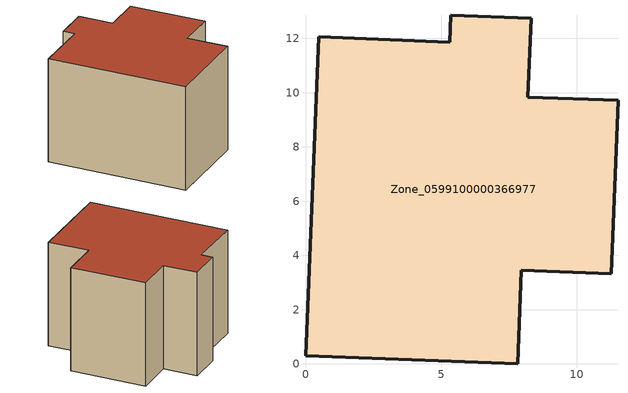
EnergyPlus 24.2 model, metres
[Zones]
Zone_0599100000366977
 floor ground (C_G): 0,0.29 0.49,12.06 5.32,11.86 5.36,12.86 8.32,12.74 8.2,9.84 11.53,9.73 11.28,3.33 7.96,3.46 7.83,0 z0
 wall outside (C_F): 0.49,12.06 0,0.29 7.83,0 7.96,3.46 11.28,3.33 11.53,9.73 8.2,9.84 8.32,12.74 5.36,12.86 5.32,11.86 0.49,12.06 z0:8.97
 roof outside (C_R): 5.32,11.86 0.49,12.06 0,0.29 7.83,0 7.96,3.46 11.28,3.33 11.53,9.73 8.2,9.84 8.32,12.74 5.36,12.86 z8.97
[BUILDING]
Pand.0599100000366977: North Axis=0; Terrain=City; Loads Convergence Tolerance Value=0.04; Temperature Convergence Tolerance Value=0.4; Solar Distribution=FullExterior; Maximum Number of Warmup Days=25; Minimum Number of Warmup Days=1
[Site:Location]
Rotterdam.The.Hague.AP_ZH_NLD Design_Conditions: Latitude=51.96; Longitude=4.45; Time Zone=1; Elevation=-4.5
[SITE:GROUNDTEMPERATURE:BUILDINGSURFACE]
18, 18, 18, 18, 18, 18, 18, 18, 18, 18, 18, 18
[MATERIAL] Thermal Absorptance=0.9; Solar Absorptance=0.7; Visible Absorptance=0.7
Name | Roughness | Thickness | Conductivity | Density | Specific Heat
G.TC.1992-2005 | MediumSmooth | 0.15 | 0.06 | 540 | 1210
F.TC.1992-2005 | Rough | 0.3 | 0.12 | 1920 | 840
R.TC.1992-2005 | MediumRough | 0.2 | 0.08 | 1500 | 1000
[CONSTRUCTION]
C_G: G.TC.1992-2005
C_F: F.TC.1992-2005
C_R: R.TC.1992-2005
[ZONE]
Zone_0599100000366977: Type=1; Multiplier=1; Ceiling Height=Autocalculate; Volume=Autocalculate; Floor Area=autocalculate; Part of Total Floor Area=Yes
[ZONEINFILTRATION:DESIGNFLOWRATE]
Infil_Zone_0599100000366977: Zone or ZoneList or Space or SpaceList=Zone_0599100000366977; Schedule=AlwaysOn; Design Flow Rate Calculation Method=Flow/Area; Flow Rate per Floor Area=0.0015; Constant Term Coefficient=1; Temperature Term Coefficient=0; Velocity Term Coefficient=0; Velocity Squared Term Coefficient=0
[HVACTEMPLATE:ZONE:IDEALLOADSAIRSYSTEM]
Zone_0599100000366977: Maximum Heating Supply Air Temperature=50; Minimum Cooling Supply Air Temperature=13; Maximum Heating Supply Air Humidity Ratio=0.0156; Minimum Cooling Supply Air Humidity Ratio=0.0077; Heating Limit=NoLimit; Cooling Limit=NoLimit; Dehumidification Control Type=ConstantSensibleHeatRatio; Cooling Sensible Heat Ratio=0.7; Dehumidification Setpoint=60; Humidification Control Type=None; Humidification Setpoint=30; Outdoor Air Method=None; Outdoor Air Flow Rate per Person=0.00944; Outdoor Air Flow Rate per Zone Floor Area=0; Outdoor Air Flow Rate per Zone=0; Demand Controlled Ventilation Type=None; Outdoor Air Economizer Type=NoEconomizer; Heat Recovery Type=None; Sensible Heat Recovery Effectiveness=0.7; Latent Heat Recovery Effectiveness=0.65
[ZONECONTROL:THERMOSTAT]
ThermostatControl_Zone_0599100000366977: Zone or ZoneList=Zone_0599100000366977; Control Type Schedule=DualSetpointControlType; Control 1=Thermostat_Zone_0599100000366977; Temperature Difference Between Cutout And Setpoint=0
[THERMOSTATSETPOINT:DUALSETPOINT]
Thermostat_Zone_0599100000366977: Heating Setpoint Temperature Schedule=HeatingSetpoint_Zone_0599100000366977; Cooling Setpoint Temperature Schedule=CoolingSetpoint_Zone_0599100000366977
[SCHEDULE:COMPACT]
HeatingSetpoint_Zone_0599100000366977: Through: 12/31, For: AllDays, Until: 24:00, 21
CoolingSetpoint_Zone_0599100000366977: Through: 12/31, For: AllDays, Until: 24:00, 24
DualSetpointControlType: Through: 12/31, For: AllDays, Until: 24:00, 4
AlwaysOn: Through: 12/31, For: AllDays, Until: 24:00, 1
